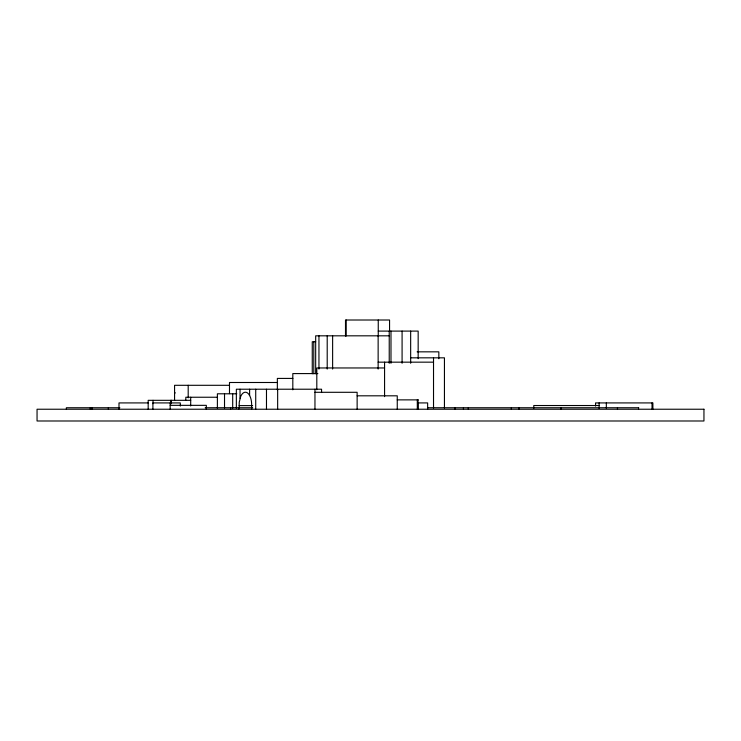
<?xml version="1.0" encoding="UTF-8"?>
<svg xmlns="http://www.w3.org/2000/svg" width="741" height="741" viewBox="0 0 741 741"><rect width="100%" height="100%" fill="white"/><g stroke="black" fill="none" stroke-linecap="round" stroke-linejoin="round"><path stroke-width="1.11" d="M239.139 408.328L239.25 402.196L240.797 396.185A12.532 6.271 -90 0 1 248.643 394.027L249.967 396.185A12.486 6.243 -90 0 1 251.634 405.605L251.634 409.236M378.253 331.097L418.165 331.097L418.165 358.681M389.229 335.821L315.675 335.821L315.675 373.77M315.675 341.74L312.267 341.74L312.267 373.77M417.109 351.836L438.839 351.836L438.839 358.727M410.662 357.829L444.443 357.829L444.443 408.096M378.142 362.164L433.522 362.164M384.57 367.962L316.805 367.962L316.805 389.747M317.861 373.584L292.815 373.584L292.815 389.831M292.862 378.419L277.356 378.419L277.356 389.831M277.356 382.495L229.488 382.495L229.488 393.638M229.488 385.301L174.57 385.301L174.57 400.529M314.962 392.295L357.134 392.295L357.134 409.236M174.57 392.906L175.358 392.906M236.814 393.795L217.391 393.795L217.391 408.143M357.134 395.814L397.259 395.814L397.259 409.236M217.391 397.241L185.815 397.241L185.815 400.51M397.232 399.871L418.257 399.871M190.696 400.325L148.181 400.325L148.181 409.236M148.181 402.919L118.995 402.919L118.995 409.236M417.405 402.919L427.64 402.919L427.64 409.236M170.18 405.346L206.341 405.346L206.341 409.236M599.126 405.522L533.779 405.522L533.779 408.31M239.139 405.605L252.635 405.605M119.857 407.745L66.366 407.745L66.366 409.236M205.201 407.745L252.672 407.745M427.64 407.745L638.696 407.745M652.886 409.236L652.886 402.919L595.56 402.919L595.56 406.077M652.024 402.919L652.024 409.236M638.547 407.745L638.547 409.236M617.475 407.745L617.475 409.236M606.333 402.919L606.333 408.189M599.126 402.919L599.126 408.31M561.15 407.745L561.15 409.236M518.969 407.745L518.969 409.236M511.383 407.745L511.383 409.236M468.349 407.745L468.349 409.236M463.458 407.745L463.458 409.236M455.169 407.745L455.169 409.236M433.522 357.829L433.522 408.096M418.017 399.871L418.017 409.236M417.776 402.919L417.776 409.236M417.313 399.871L417.313 409.236M410.662 331.097L410.662 363.275M402.085 331.097L402.085 363.275M390.989 331.097L390.989 363.275M389.562 331.449L389.562 320.01L345.501 320.01L345.501 336.025M389.229 331.097L389.229 363.275M384.57 362.164L384.57 396.63M378.253 320.01L378.253 336.025M378.142 335.821L378.142 369.083M346.158 320.01L346.158 336.025M332.626 335.821L332.626 369.083M327.207 335.821L327.207 369.083M321.557 392.554L321.557 389.22L236.36 389.22L236.36 408.134M318.954 335.821L318.954 369.083M314.962 389.22L314.962 409.236M313.804 341.74L313.804 373.77M277.653 389.22L277.653 409.236M266.482 389.22L266.482 409.236M255.719 389.22L255.719 409.236M249.606 389.22L249.606 395.592M240.038 389.22L240.038 398.352M238.658 407.745L238.658 409.236M232.693 393.795L232.693 408.134M230.562 407.745L230.562 409.236M224.523 393.795L224.523 408.134M190.696 397.241L190.696 405.966M188.195 385.301L188.195 397.843M180.304 406.077L180.304 402.919L152.905 402.919L152.905 409.236M171.227 400.325L171.227 403.669M170.939 400.325L170.939 403.669M170.18 402.919L170.18 409.236M153.026 400.325L153.026 403.669M108.399 407.745L108.399 409.236M92.125 407.745L92.125 409.236M92.097 407.745L92.097 409.236M90.3 407.745L90.3 409.236M703.95 409.236L37.05 409.236L37.05 420.99L703.95 420.99L703.95 409.236"/></g></svg>
